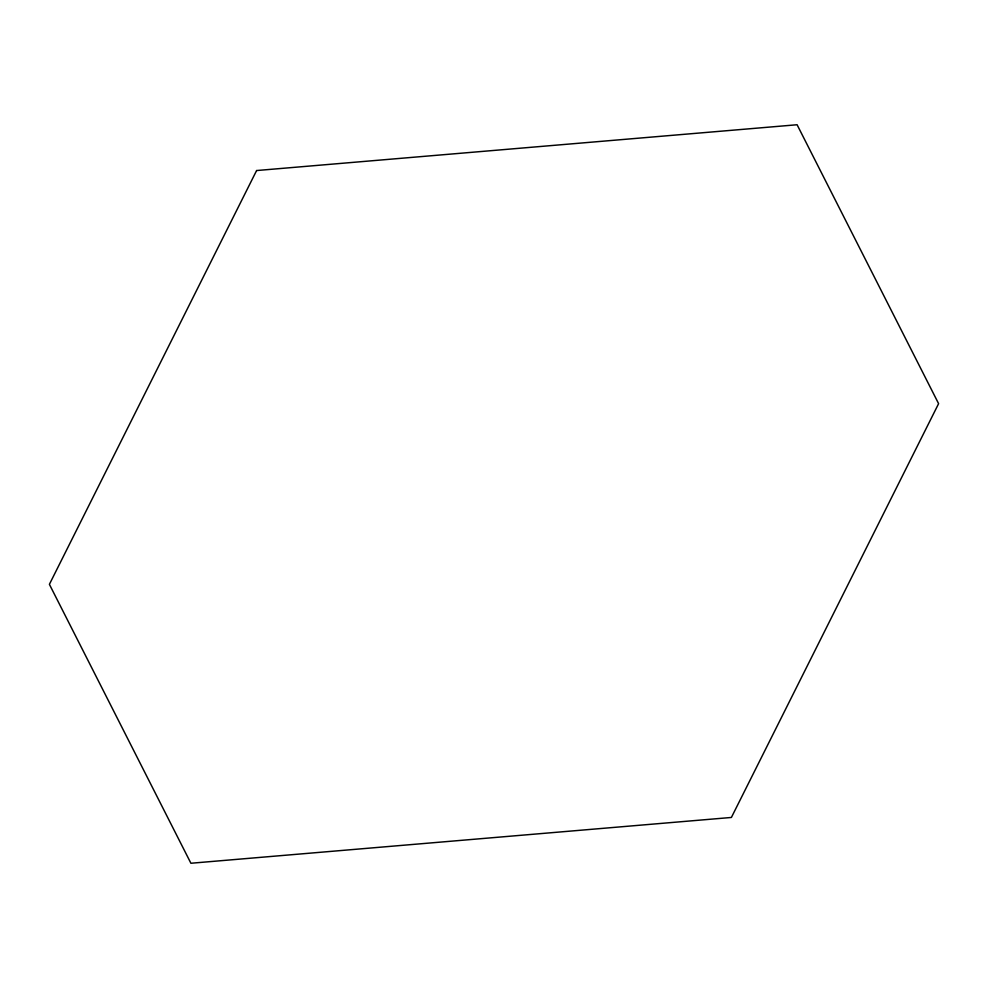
<?xml version="1.0" encoding="UTF-8"?>
<svg xmlns="http://www.w3.org/2000/svg" width="988" height="988" viewBox="0 0 988 988"><rect width="100%" height="100%" fill="white"/><g stroke="black" fill="none" stroke-linecap="round" stroke-linejoin="round"><path stroke-width="1.48" d="M256.608 170.541L49.4 584.34L190.906 863.253L731.392 817.459L938.6 403.66L797.094 124.747L256.608 170.541"/></g></svg>
